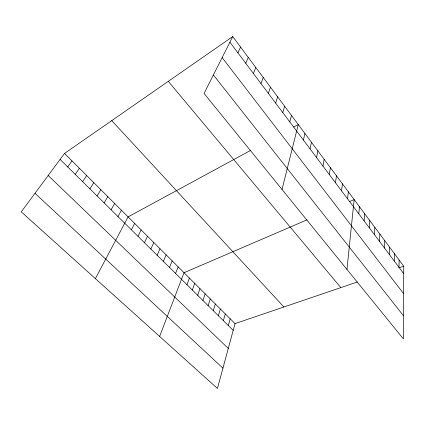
<?xml version="1.0" encoding="UTF-8"?>
<svg xmlns="http://www.w3.org/2000/svg" width="425" height="425" viewBox="0 0 425 425"><rect width="100%" height="100%" fill="white"/><g stroke="black" fill="none" stroke-linecap="round" stroke-linejoin="round"><path stroke-width="0.64" d="M403.75 266.199L403.399 338.906L204.069 93.479L232.751 36.545L403.75 266.199L398.995 267.819M399.011 267.357L399.107 259.962M394.241 261.008L394.4 253.64M389.401 254.559L389.624 247.222M384.487 248.019L384.774 240.715M379.504 241.379L379.86 234.111M374.441 234.643L374.871 227.412M369.309 227.805L369.808 220.612M364.098 220.867L364.671 213.711M358.801 213.817L359.454 206.709M346.959 269.418L354.158 199.596L349.308 201.684M347.544 198.826L348.357 191.808M341.557 190.852L342.46 183.887M335.468 182.745L336.467 175.833M329.274 174.494L330.368 167.647M322.973 166.106L324.169 159.322M316.561 157.574L317.863 150.848M310.038 148.888L311.445 142.232M303.402 140.048L304.916 133.461M282.035 189.476L298.27 124.541L293.638 127.054M357.356 281.987L235.02 323.622L217.43 388.455L21.25 211.873L64.515 153.441L232.751 36.545M289.765 121.89L291.507 115.457M228.299 325.534L230.191 318.798M223.343 320.647L225.303 313.921M282.758 112.561L284.628 106.213M218.333 315.695L220.357 308.986M213.26 310.686L215.353 303.987M275.628 103.062L277.615 96.804M208.128 305.618L210.285 298.934M202.932 300.48L205.158 293.818M268.361 93.383L270.481 87.215M197.673 295.285L199.973 288.639M192.344 290.025L194.719 283.395M186.952 284.702L189.401 278.088M260.961 83.528L263.213 77.456M159.625 336.43L184.02 272.717L306.978 219.874M175.53 273.418L178.139 266.847M253.417 73.488L255.808 67.517M169.485 267.447L172.178 260.902M163.354 261.391L166.138 254.873M245.73 63.251L248.269 57.386M157.138 255.255L160.012 248.758M150.838 249.029L153.808 242.563M237.894 52.817L240.582 47.063M144.447 242.718L147.512 236.279M137.966 236.321L141.127 229.909M131.394 229.824L134.656 223.449M95.386 278.603L128.09 216.893L250.623 150.397M117.959 216.559L121.428 210.248M111.1 209.78L114.676 203.506M104.136 202.9L107.823 196.663M97.065 195.92L100.868 189.725M89.893 188.838L93.813 182.681M82.615 181.645L86.652 175.536M75.22 174.346L79.379 168.279M67.718 166.935L72.006 160.916M34.999 193.306L222.939 368.156M48.174 175.514L228.289 348.436M60.1 159.407L233.192 330.368M64.515 153.441L235.02 323.622M111.759 120.615L283.911 306.983M168.284 81.34L340.834 287.613M213.393 74.97L403.511 315.802M222.142 57.598L403.617 293.659M229.909 42.181L403.713 273.62"/></g></svg>
